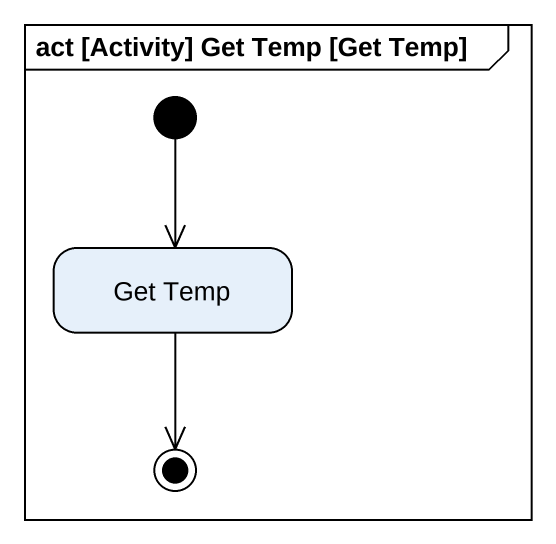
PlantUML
@startuml
mainframe act [Activity] Get Temp [Get Temp]
hide empty description
state "Get Temp" as Get_Temp
[*] --> Get_Temp
Get_Temp --> [*]
@enduml
